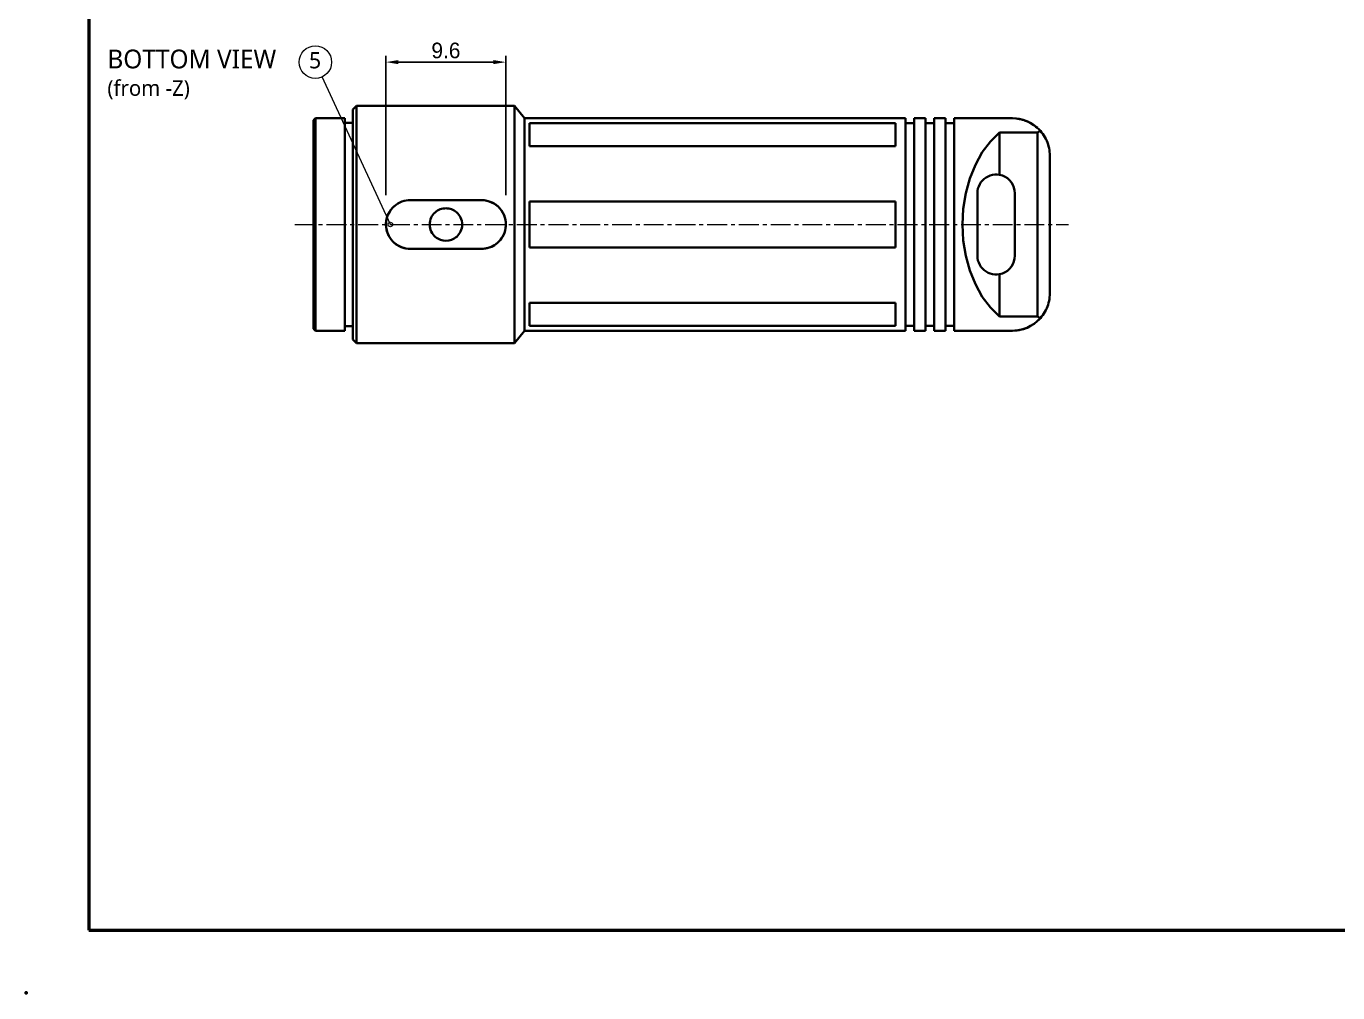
# Model space of a CAD drawing. Header units: millimetres. Extents: x 0 to 420, y 0 to 297.
# Drawn here: x 0 to 210, y 0 to 154.7 of the extents above; entities that cross this region are included whole.
import ezdxf

# ---------------------------------------------------------------- set-up
doc = ezdxf.new("R2010")
doc.units = ezdxf.units.MM
doc.linetypes.add('CENTER', pattern=[5.08, 3.175, -0.635, 0.635, -0.635])
for name, color, linetype, lineweight in [('BORDER', 7, 'Continuous', 50), ('CENTER', 1, 'CENTER', 13), ('DIM', 5, 'Continuous', 13), ('TEXT', 7, 'Continuous', 18), ('VISIBLE', 7, 'Continuous', 35)]:
    doc.layers.add(name, color=color, linetype=linetype, lineweight=lineweight)
doc.styles.add('OpenSans', font='OpenSans-Regular.ttf')
doc.dimstyles.new('FK', dxfattribs={"dimtxt": 2.5, "dimasz": 2, "dimexe": 1, "dimexo": 0.8, "dimgap": 0.6, "dimtad": 1, "dimdec": 3, "dimlfac": 0.5, "dimdsep": 46, "dimcen": 2.5, "dimclrd": 5, "dimclre": 5, "dimclrt": 7, "dimazin": 3, "dimtfac": 1, "dimtmove": 0, "dimatfit": 3})

msp = doc.modelspace()

# ---------------------------------------------------------------- linework, layer by layer
at = {"layer": 'BORDER'}
msp.add_lwpolyline([(10, 10), (410, 10), (410, 287), (10, 287)], close=True, dxfattribs=at)
msp.add_point((0, 0), dxfattribs=at)
at = {"layer": 'CENTER'}
msp.add_line((43, 123), (166.9, 123), dxfattribs=at)
at = {"layer": 'DIM'}
msp.add_line((58.3, 123), (47.3896, 146.6393), dxfattribs=at)
for centre, radius in [((46.3, 149), 2.6), ((58.3, 123), 0.35)]:
    msp.add_circle(centre, radius, dxfattribs=at)
at = {"layer": 'VISIBLE'}
for points in [[(52.3, 141.4), (52.9, 142)], [(52.3, 141.4), (52.3, 140.9387), (52.3, 139.5778), (52.3, 137.3857), (52.3, 134.4722), (52.3, 130.9835), (52.3, 127.0944), (52.3, 123), (52.3, 118.9056), (52.3, 115.0165), (52.3, 111.5278), (52.3, 108.6143), (52.3, 106.4222), (52.3, 105.0613), (52.3, 104.6)], [(52.9, 142), (52.9, 141.5236), (52.9, 140.1184), (52.9, 137.8548), (52.9, 134.8463), (52.9, 131.2438), (52.9, 127.2279), (52.9, 123), (52.9, 118.7721), (52.9, 114.7562), (52.9, 111.1537), (52.9, 108.1452), (52.9, 105.8816), (52.9, 104.4764), (52.9, 104)], [(52.9, 142), (78.2, 142)], [(78.2, 142), (78.2, 141.5236), (78.2, 140.1184), (78.2, 137.8548), (78.2, 134.8463), (78.2, 131.2438), (78.2, 127.2279), (78.2, 123), (78.2, 118.7721), (78.2, 114.7562), (78.2, 111.1537), (78.2, 108.1452), (78.2, 105.8816), (78.2, 104.4764), (78.2, 104)], [(79.8, 140), (78.2, 142)], [(46, 139.7), (46.3, 140)], [(46, 139.7), (46, 139.2813), (46, 138.0462), (46, 136.0566), (46, 133.4123), (46, 130.2459), (46, 126.7161), (46, 123), (46, 119.2839), (46, 115.7541), (46, 112.5877), (46, 109.9434), (46, 107.9538), (46, 106.7187), (46, 106.3)], [(46.3, 140), (46.3, 139.5738), (46.3, 138.3165), (46.3, 136.2911), (46.3, 133.5993), (46.3, 130.376), (46.3, 126.7829), (46.3, 123), (46.3, 119.2171), (46.3, 115.624), (46.3, 112.4007), (46.3, 109.7089), (46.3, 107.6835), (46.3, 106.4262), (46.3, 106)], [(46.3, 140), (51, 140)], [(51, 140), (51, 139.5738), (51, 138.3165), (51, 136.2911), (51, 133.5993), (51, 130.376), (51, 126.7829), (51, 123), (51, 119.2171), (51, 115.624), (51, 112.4007), (51, 109.7089), (51, 107.6835), (51, 106.4262), (51, 106)], [(51, 139.2866), (52.3, 139.2866)], [(79.8, 140), (79.8, 139.5738), (79.8, 138.3165), (79.8, 136.2911), (79.8, 133.5993), (79.8, 130.376), (79.8, 126.7829), (79.8, 123), (79.8, 119.2171), (79.8, 115.624), (79.8, 112.4007), (79.8, 109.7089), (79.8, 107.6835), (79.8, 106.4262), (79.8, 106)], [(79.8, 140), (140.8, 140)], [(80.6, 139.2091), (80.6, 139.0421), (80.6, 138.8597), (80.6, 138.662), (80.6, 138.4493), (80.6, 138.2216), (80.6, 137.9792), (80.6, 137.7224), (80.6, 137.4514), (80.6, 137.1665), (80.6, 136.8679), (80.6, 136.556), (80.6, 136.231), (80.6, 135.8932), (80.6, 135.543)], [(80.6, 139.2091), (139.2, 139.2091)], [(139.2, 139.2091), (139.2, 139.0421), (139.2, 138.8597), (139.2, 138.662), (139.2, 138.4493), (139.2, 138.2216), (139.2, 137.9792), (139.2, 137.7224), (139.2, 137.4514), (139.2, 137.1665), (139.2, 136.8679), (139.2, 136.556), (139.2, 136.231), (139.2, 135.8932), (139.2, 135.543)], [(140.8, 140), (140.8, 139.5738), (140.8, 138.3165), (140.8, 136.2911), (140.8, 133.5993), (140.8, 130.376), (140.8, 126.7829), (140.8, 123), (140.8, 119.2171), (140.8, 115.624), (140.8, 112.4007), (140.8, 109.7089), (140.8, 107.6835), (140.8, 106.4262), (140.8, 106)], [(140.8, 139.2), (142.2, 139.2)], [(142.2, 140), (142.2, 139.5738), (142.2, 138.3165), (142.2, 136.2911), (142.2, 133.5993), (142.2, 130.376), (142.2, 126.7829), (142.2, 123), (142.2, 119.2171), (142.2, 115.624), (142.2, 112.4007), (142.2, 109.7089), (142.2, 107.6835), (142.2, 106.4262), (142.2, 106)], [(142.2, 140), (144, 140)], [(144, 140), (144, 139.5738), (144, 138.3165), (144, 136.2911), (144, 133.5993), (144, 130.376), (144, 126.7829), (144, 123), (144, 119.2171), (144, 115.624), (144, 112.4007), (144, 109.7089), (144, 107.6835), (144, 106.4262), (144, 106)], [(144, 139.2), (145.4, 139.2)], [(145.4, 140), (145.4, 139.5738), (145.4, 138.3165), (145.4, 136.2911), (145.4, 133.5993), (145.4, 130.376), (145.4, 126.7829), (145.4, 123), (145.4, 119.2171), (145.4, 115.624), (145.4, 112.4007), (145.4, 109.7089), (145.4, 107.6835), (145.4, 106.4262), (145.4, 106)], [(145.4, 140), (147.2, 140)], [(147.2, 140), (147.2, 139.5738), (147.2, 138.3165), (147.2, 136.2911), (147.2, 133.5993), (147.2, 130.376), (147.2, 126.7829), (147.2, 123), (147.2, 119.2171), (147.2, 115.624), (147.2, 112.4007), (147.2, 109.7089), (147.2, 107.6835), (147.2, 106.4262), (147.2, 106)], [(147.2, 139.2), (148.6, 139.2)], [(148.6, 140), (148.6, 139.5738), (148.6, 138.3165), (148.6, 136.2911), (148.6, 133.5993), (148.6, 130.376), (148.6, 126.7829), (148.6, 123), (148.6, 119.2171), (148.6, 115.624), (148.6, 112.4007), (148.6, 109.7089), (148.6, 107.6835), (148.6, 106.4262), (148.6, 106)], [(148.6, 140), (150.9, 140)], [(150.9, 140), (157.9, 140)], [(157.9, 140), (158.4822, 139.9717), (159.0635, 139.8861), (159.6419, 139.7416), (160.2131, 139.5362), (160.7719, 139.2681), (161.3219, 138.9285), (161.8627, 138.5052), (162.1279, 138.2574), (162.3876, 137.9827)], [(159.3945, 139.8109), (158.9744, 139.903), (158.551, 139.9646)], [(159.4028, 139.8088), (159.4007, 139.8093)], [(159.4122, 139.8063), (159.4099, 139.8069)], [(159.4232, 139.8034), (159.4205, 139.8042)], [(159.4437, 139.798), (159.4328, 139.8009)], [(159.4476, 139.797), (159.4437, 139.798)], [(159.463, 139.7928), (159.4486, 139.7967)], [(159.4802, 139.7882), (159.4647, 139.7924)], [(159.5135, 139.779), (159.4813, 139.7879)], [(159.7824, 139.6971), (159.5137, 139.7789)], [(159.7846, 139.6964), (159.7824, 139.6971)], [(159.7896, 139.6947), (159.7849, 139.6962)], [(159.7947, 139.693), (159.79, 139.6946)], [(159.7998, 139.6913), (159.795, 139.6929)], [(159.8049, 139.6896), (159.8001, 139.6912)], [(159.8151, 139.6862), (159.8051, 139.6895)], [(159.8202, 139.6845), (159.8201, 139.6845)], [(159.8303, 139.681), (159.8303, 139.681)], [(159.8354, 139.6793), (159.8352, 139.6793)], [(159.8405, 139.6775), (159.8403, 139.6776)], [(159.8456, 139.6758), (159.8454, 139.6759)], [(159.8507, 139.6741), (159.8504, 139.6741)], [(160.4642, 139.4245), (159.8555, 139.6724)], [(161.1017, 139.0744), (161.0998, 139.0755)], [(161.1049, 139.0723), (161.1032, 139.0734)], [(161.1085, 139.07), (161.1066, 139.0713)], [(161.1127, 139.0674), (161.1104, 139.0688)], [(161.1176, 139.0643), (161.1148, 139.0661)], [(161.49, 138.8075), (161.1189, 139.0635)], [(161.9021, 138.4703), (161.6737, 138.6647)], [(155.8518, 108.2776), (154.3818, 109.7089), (153.0776, 111.4371), (151.9684, 113.4236), (151.0788, 115.624), (150.4288, 117.9892), (150.033, 120.4663), (149.9, 123), (150.033, 125.5337), (150.4288, 128.0108), (151.0788, 130.376), (151.9684, 132.5764), (153.0776, 134.5629), (154.3818, 136.2911), (155.8518, 137.7224)], [(155.8518, 137.7224), (161.92, 137.7224)], [(155.8518, 137.7224), (155.8518, 130.9488)], [(162.3876, 137.9827), (162.3539, 137.9646), (162.3203, 137.9464), (162.2867, 137.9281), (162.2532, 137.9098), (162.2196, 137.8914), (162.1862, 137.8729), (162.1528, 137.8544), (162.1194, 137.8358), (162.0861, 137.8171), (162.0528, 137.7983), (162.0195, 137.7794), (161.9863, 137.7605), (161.9531, 137.7415), (161.92, 137.7224)], [(161.92, 137.7224), (161.92, 108.2776)], [(162.0502, 138.3331), (162.0483, 138.335)], [(162.0565, 138.327), (162.0502, 138.3331)], [(162.2071, 138.1772), (162.2048, 138.1795)], [(162.3876, 137.9827), (162.2079, 138.1764)], [(163.9, 134), (163.8919, 134.3109), (163.8678, 134.621), (163.8276, 134.9295), (163.7714, 135.2354), (163.6995, 135.538), (163.612, 135.8365), (163.5092, 136.1301), (163.3912, 136.4179), (163.2586, 136.6992), (163.1115, 136.9733), (162.9504, 137.2394), (162.7757, 137.4968), (162.5879, 137.7447), (162.3876, 137.9827)], [(80.6, 135.543), (139.2, 135.543)], [(163.9, 134), (163.9, 112)], [(152.3, 128), (152.3236, 128.3753), (152.3939, 128.7446), (152.5098, 129.1023), (152.6696, 129.4426), (152.8707, 129.7603), (153.11, 130.0503), (153.3837, 130.3082), (153.6874, 130.5297), (154.0165, 130.7116), (154.3658, 130.8508), (154.7297, 130.9453), (155.1026, 130.9935), (155.4786, 130.9947), (155.8518, 130.9488)], [(158.3, 128), (158.2645, 128.4601), (158.1589, 128.9093), (157.9856, 129.3371), (157.7487, 129.7331), (157.4539, 130.0882), (157.1082, 130.3938), (156.7196, 130.6428), (156.2975, 130.8293), (155.8518, 130.9488)], [(61.5, 126.9), (61.1607, 126.8852), (60.8231, 126.8408), (60.4886, 126.7666), (60.159, 126.6622), (59.8359, 126.5272), (59.5215, 126.3609), (59.2181, 126.1628), (58.9284, 125.932), (58.6554, 125.668), (58.4023, 125.3694), (58.1738, 125.0362), (57.9758, 124.6702), (57.8139, 124.2738), (57.6938, 123.8501), (57.6214, 123.4082), (57.6002, 122.9581), (57.631, 122.5092), (57.7123, 122.0708), (57.8405, 121.6516), (58.0098, 121.2598), (58.212, 120.9026), (58.4406, 120.5813), (58.6924, 120.2931), (58.9634, 120.0377), (59.2503, 119.8143), (59.5503, 119.6224), (59.8607, 119.4613), (60.1794, 119.3304), (60.5043, 119.2292), (60.8338, 119.1573), (61.1661, 119.1143), (61.5, 119.1)], [(59.5676, 126.3876), (59.4807, 126.3365)], [(59.5907, 126.4007), (59.5679, 126.3878)], [(59.5929, 126.4019), (59.5918, 126.4013)], [(59.5951, 126.4031), (59.5951, 126.4031)], [(59.5973, 126.4043), (59.5972, 126.4043)], [(59.5994, 126.4056), (59.5994, 126.4056)], [(59.6016, 126.4068), (59.6016, 126.4068)], [(59.6038, 126.408), (59.6038, 126.408)], [(59.606, 126.4092), (59.6059, 126.4092)], [(59.6081, 126.4104), (59.6081, 126.4104)], [(59.6103, 126.4116), (59.6103, 126.4116)], [(59.6125, 126.4128), (59.6125, 126.4128)], [(59.6147, 126.414), (59.6147, 126.414)], [(59.6168, 126.4152), (59.6168, 126.4152)], [(59.619, 126.4164), (59.619, 126.4164)], [(59.7319, 126.4762), (59.6256, 126.42)], [(59.8944, 126.5542), (59.7351, 126.4778)], [(59.9037, 126.5584), (59.8958, 126.5548)], [(59.9394, 126.5742), (59.9369, 126.5731)], [(61.5, 126.9), (72.9, 126.9)], [(75.4734, 125.9305), (75.1994, 126.1501), (74.9067, 126.3441), (74.5977, 126.5111), (74.2749, 126.6496), (73.9411, 126.7585), (73.5988, 126.8369), (73.2509, 126.8842), (72.9, 126.9)], [(72.9, 119.1), (73.2095, 119.1123), (73.5176, 119.1492), (73.8234, 119.2109), (74.1255, 119.2976), (74.4227, 119.4096), (74.7135, 119.5473), (74.9963, 119.7113), (75.2691, 119.902), (75.5298, 120.12), (75.7759, 120.3658), (76.0053, 120.6405), (76.2173, 120.9492), (76.4049, 121.2895), (76.5615, 121.6572), (76.6817, 122.0468), (76.7614, 122.4527), (76.7978, 122.8686), (76.7894, 123.2877), (76.736, 123.7034), (76.6389, 124.1092), (76.4993, 124.5017), (76.3186, 124.877), (76.0989, 125.2309), (75.8427, 125.5594), (75.553, 125.8586), (75.2329, 126.1253), (74.8862, 126.3563), (74.5169, 126.549), (74.1291, 126.7013), (73.7273, 126.8112), (73.316, 126.8777), (72.9, 126.9)], [(80.6, 126.6661), (80.6, 126.1489), (80.6, 125.6288), (80.6, 125.1061), (80.6, 124.5813), (80.6, 124.0551), (80.6, 123.5278), (80.6, 123), (80.6, 122.4722), (80.6, 121.9449), (80.6, 121.4187), (80.6, 120.8939), (80.6, 120.3712), (80.6, 119.8511), (80.6, 119.3339)], [(80.6, 126.6661), (139.2, 126.6661)], [(139.2, 126.6661), (139.2, 126.1489), (139.2, 125.6288), (139.2, 125.1061), (139.2, 124.5813), (139.2, 124.0551), (139.2, 123.5278), (139.2, 123), (139.2, 122.4722), (139.2, 121.9449), (139.2, 121.4187), (139.2, 120.8939), (139.2, 120.3712), (139.2, 119.8511), (139.2, 119.3339)], [(152.3, 118), (152.3, 128)], [(158.3, 128), (158.3, 118)], [(59.0011, 125.9942), (58.6865, 125.7008), (58.3973, 125.3629), (58.1401, 124.9801), (57.9234, 124.5551), (57.7559, 124.0916), (57.6458, 123.5959), (57.6009, 123.0836), (57.6238, 122.5695)], [(69.8, 123), (69.7835, 122.7076), (69.7352, 122.4232), (69.6573, 122.1504), (69.5522, 121.8922), (69.4229, 121.6513), (69.2726, 121.4301), (69.105, 121.2306), (68.9242, 121.0539), (68.7328, 120.8999), (68.5317, 120.7669), (68.3227, 120.6549), (68.1073, 120.5635), (67.8871, 120.4924), (67.6633, 120.4416), (67.21, 120.4), (66.7564, 120.4381), (66.5323, 120.4872), (66.3116, 120.5565), (66.0957, 120.6462), (65.886, 120.7565), (65.6841, 120.8876), (65.4919, 121.0398), (65.3111, 121.2133), (65.144, 121.4084), (64.9919, 121.6273), (64.8592, 121.8683), (64.7505, 122.1282), (64.6695, 122.4029), (64.6188, 122.6881), (64.6001, 122.9792), (64.6142, 123.2712), (64.6609, 123.5592), (64.7384, 123.837), (64.8426, 124.0967), (64.9701, 124.337), (65.1178, 124.5571), (65.2831, 124.7565), (65.4632, 124.9348), (65.656, 125.0919), (65.8591, 125.2276), (66.0707, 125.342), (66.2889, 125.4352), (66.512, 125.5073), (66.7384, 125.5587), (66.9666, 125.5895), (67.1952, 125.6), (67.4234, 125.5904), (67.6504, 125.5607), (67.8752, 125.5108), (68.0965, 125.4405), (68.313, 125.3497), (68.5231, 125.2382), (68.7254, 125.1055), (68.9179, 124.9516), (69.0998, 124.775), (69.2685, 124.5752), (69.4199, 124.3535), (69.5502, 124.112), (69.6561, 123.8529), (69.7347, 123.579), (69.7834, 123.2936), (69.8, 123)], [(75.735, 120.3218), (75.9329, 120.5481), (76.1191, 120.7983), (76.2906, 121.0728), (76.4427, 121.3692), (76.5715, 121.6846), (76.6738, 122.0157), (76.747, 122.359), (76.7892, 122.7105), (76.7994, 123.0663), (76.7771, 123.4223), (76.7224, 123.7743), (76.6362, 124.1185), (76.5192, 124.453), (76.3724, 124.7755), (76.1969, 125.0834), (75.9941, 125.3741)], [(75.8225, 125.5825), (75.7633, 125.6479)], [(75.8933, 125.5001), (75.8286, 125.5755)], [(57.6242, 122.5662), (57.6287, 122.5275)], [(57.6292, 122.524), (57.635, 122.4789)], [(57.6355, 122.4754), (57.6422, 122.4278)], [(57.6423, 122.4273), (57.6456, 122.4054)], [(57.6771, 122.2282), (57.7429, 121.954), (57.827, 121.6888), (58.0436, 121.1935)], [(58.12, 121.0543), (58.1239, 121.0476)], [(58.6045, 120.3874), (58.6058, 120.3859)], [(58.6063, 120.3854), (58.6063, 120.3853)], [(58.6081, 120.3833), (58.6081, 120.3833)], [(58.6099, 120.3813), (58.6099, 120.3813)], [(58.6117, 120.3793), (58.6127, 120.3783)], [(58.6138, 120.3771), (58.6138, 120.3771)], [(58.6158, 120.3748), (58.6158, 120.3748)], [(58.6179, 120.3726), (58.6212, 120.3689)], [(58.6226, 120.3674), (58.6226, 120.3674)], [(58.625, 120.3648), (58.6445, 120.3437)], [(58.6451, 120.343), (58.8485, 120.14)], [(58.8488, 120.1398), (59.2206, 119.8355), (59.6158, 119.5854), (60.0284, 119.3883), (60.4536, 119.243)], [(72.9, 119.1), (73.4423, 119.1379), (73.9777, 119.2518), (74.4993, 119.443), (74.7526, 119.5681), (74.9994, 119.7133)], [(75.2072, 119.8557), (75.2208, 119.8657)], [(75.2678, 119.901), (75.291, 119.9189)], [(75.3416, 119.9588), (75.5041, 120.0968)], [(75.6321, 120.2169), (75.6521, 120.2367)], [(60.5981, 119.2057), (60.6711, 119.1891)], [(60.7035, 119.1822), (60.8054, 119.1624)], [(61.5, 119.1), (72.9, 119.1)], [(80.6, 119.3339), (139.2, 119.3339)], [(155.8518, 115.0512), (155.4786, 115.0053), (155.1026, 115.0065), (154.7297, 115.0547), (154.3658, 115.1492), (154.0165, 115.2884), (153.6874, 115.4703), (153.3837, 115.6918), (153.11, 115.9497), (152.8707, 116.2397), (152.6696, 116.5574), (152.5098, 116.8977), (152.3939, 117.2554), (152.3236, 117.6247), (152.3, 118)], [(155.8518, 115.0512), (156.2975, 115.1707), (156.7196, 115.3572), (157.1082, 115.6062), (157.4539, 115.9118), (157.7487, 116.2669), (157.9856, 116.6629), (158.1589, 117.0907), (158.2645, 117.5399), (158.3, 118)], [(155.8518, 115.0512), (155.8518, 108.2776)], [(162.3876, 108.0173), (162.5879, 108.2552), (162.7757, 108.5032), (162.9504, 108.7606), (163.1115, 109.0267), (163.2586, 109.3008), (163.3912, 109.5821), (163.5092, 109.8699), (163.612, 110.1635), (163.6995, 110.462), (163.7714, 110.7646), (163.8276, 111.0705), (163.8678, 111.3789), (163.8919, 111.6891), (163.9, 112)], [(80.6, 110.457), (80.6, 110.1068), (80.6, 109.769), (80.6, 109.444), (80.6, 109.1321), (80.6, 108.8335), (80.6, 108.5486), (80.6, 108.2776), (80.6, 108.0208), (80.6, 107.7784), (80.6, 107.5507), (80.6, 107.338), (80.6, 107.1403), (80.6, 106.9579), (80.6, 106.7909)], [(80.6, 110.457), (139.2, 110.457)], [(139.2, 110.457), (139.2, 110.1068), (139.2, 109.769), (139.2, 109.444), (139.2, 109.1321), (139.2, 108.8335), (139.2, 108.5486), (139.2, 108.2776), (139.2, 108.0208), (139.2, 107.7784), (139.2, 107.5507), (139.2, 107.338), (139.2, 107.1403), (139.2, 106.9579), (139.2, 106.7909)], [(155.8518, 108.2776), (161.92, 108.2776)], [(162.3876, 108.0173), (162.1456, 107.7604), (161.8946, 107.523), (161.3699, 107.1051), (160.8219, 106.7595), (160.2569, 106.4823), (159.6794, 106.2699), (159.0929, 106.1198), (158.4994, 106.03), (157.9, 106)], [(161.772, 107.4166), (162.2074, 107.8231)], [(161.92, 108.2776), (161.9531, 108.2585), (161.9863, 108.2395), (162.0195, 108.2206), (162.0528, 108.2017), (162.0861, 108.1829), (162.1194, 108.1642), (162.1528, 108.1456), (162.1862, 108.1271), (162.2196, 108.1086), (162.2532, 108.0902), (162.2867, 108.0719), (162.3203, 108.0536), (162.3539, 108.0354), (162.3876, 108.0173)], [(162.2074, 107.8232), (162.2145, 107.8304)], [(46, 106.3), (46.3, 106)], [(46.3, 106), (51, 106)], [(51, 106.7134), (52.3, 106.7134)], [(78.2, 104), (79.8, 106)], [(79.8, 106), (140.8, 106)], [(80.6, 106.7909), (139.2, 106.7909)], [(140.8, 106.8), (142.2, 106.8)], [(142.2, 106), (144, 106)], [(144, 106.8), (145.4, 106.8)], [(145.4, 106), (147.2, 106)], [(147.2, 106.8), (148.6, 106.8)], [(157.9, 106), (148.6, 106)], [(157.9, 106), (158.2703, 106.0114), (158.641, 106.0459), (159.0109, 106.1037), (159.3797, 106.1853)], [(159.3939, 106.189), (159.3989, 106.1902)], [(159.4003, 106.1906), (159.882, 106.3368), (160.3557, 106.5256), (160.8214, 106.7593), (161.2813, 107.0435)], [(52.3, 104.6), (52.9, 104)], [(52.9, 104), (78.2, 104)]]:
    msp.add_lwpolyline(points, dxfattribs=at)

# ---------------------------------------------------------------- texts
at = {"layer": 'TEXT', "style": 'OpenSans'}
for s, height, p in [('BOTTOM VIEW', 3, (13, 148)), ('5', 2.6, (45.2795, 148)), ('(from -Z)', 2.5, (13, 143.6))]:
    msp.add_text(s, height=height, dxfattribs=at).set_placement(p)

# ---------------------------------------------------------------- dimensions: what is measured, and where the dimension line sits
at = {"layer": 'DIM'}
msp.add_linear_dim(base=(57.6, 149), p1=(57.6, 126.9), p2=(76.8, 126.9), dimstyle='FK', dxfattribs=at).render()

doc.saveas('drawing.dxf')
